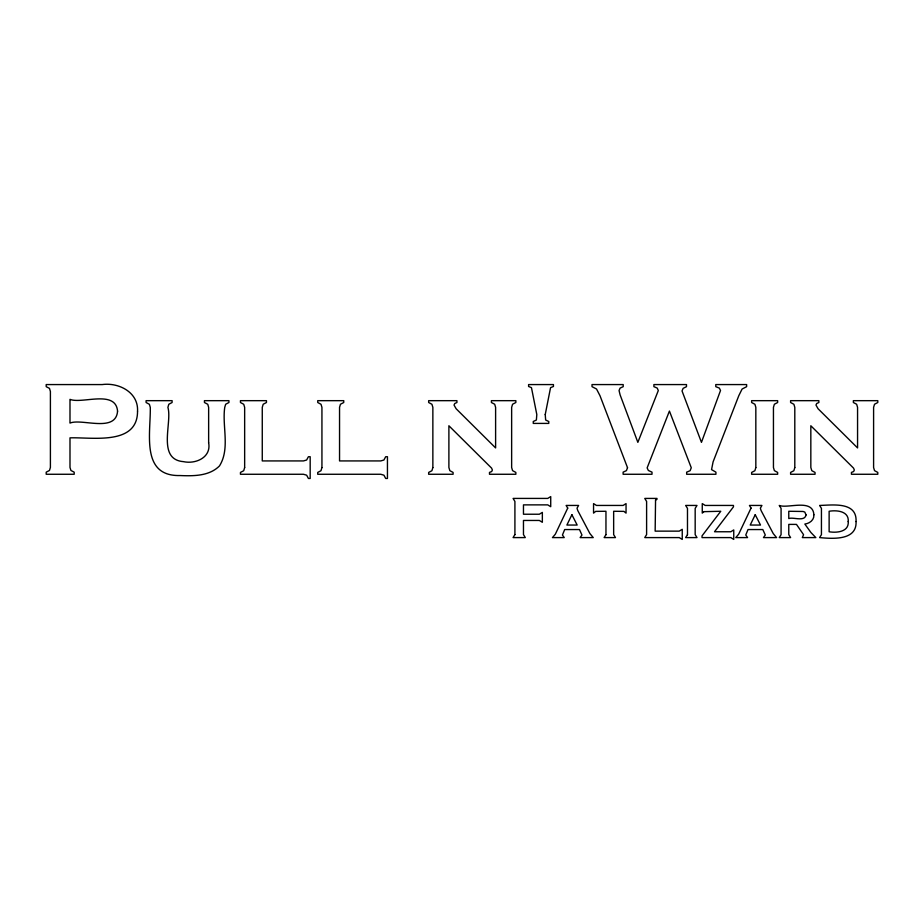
<?xml version="1.0" encoding="UTF-8"?>
<svg xmlns="http://www.w3.org/2000/svg" width="924" height="924" viewBox="0 0 924 924"><rect width="100%" height="100%" fill="white"/><g stroke="black" fill="none" stroke-linecap="round" stroke-linejoin="round"><path stroke-width="1.39" d="M208.639 442.792C211.481 457.438 195.669 464.31 183.541 461.654C156.606 459.563 172.453 422.58 167.902 407.368L168.803 404.25L172.107 402.506L172.107 400.669L146.084 400.669L146.084 402.506L149.365 404.285L150.289 407.368C150.774 433.541 140.61 476.472 180.076 475.548C193.566 476.103 209.286 476.172 219.485 465.927C230.295 448.637 221.979 426.334 224.74 407.368L225.664 404.25L228.944 402.506L228.944 400.669L204.435 400.669L204.435 402.506L207.761 404.285L208.639 407.368L208.639 442.792M137.537 411.18C137.641 445.922 91.615 437.029 69.993 437.861L69.993 467.44L70.94 470.489L74.197 472.164L74.197 474.266L46.2 474.266L46.2 472.164L49.48 470.455L50.404 467.44L50.404 391.476L49.48 388.38L46.2 386.671L46.2 384.569L102.183 384.569C118.803 382.293 138.554 392.319 137.537 411.18M848.22 521.517C849.156 531.947 836.59 533.056 829.128 531.762L829.128 511.272C836.613 509.933 849.144 511.076 848.22 521.517M813.882 514.772C814.333 519.958 809.586 523.515 804.839 524.047L810.926 532.524L815.834 537.595L802.321 537.595L803.58 534.707L796.465 524.393L788.773 524.393L788.773 534.638L790.609 537.595L779.244 537.595L781.08 534.661L781.08 508.373L779.244 505.44C787.675 508.881 812.935 498.244 813.882 514.772M856.051 521.517C857.056 540.91 832.062 538.715 819.6 537.595L821.436 534.661L821.436 508.373L819.6 505.44C832.212 505.162 857.102 501.282 856.051 521.517M545.229 414.541L545.657 420.027L548.775 421.506L548.775 423.411L533.264 423.411L533.264 421.506L536.382 420.027L536.809 414.541L531.462 387.664L528.597 386.475L528.597 384.569L553.441 384.569L553.441 386.475L550.554 387.664L545.229 414.541M806.051 514.922C804.689 522.141 793.219 516.782 788.773 518.56L788.773 511.272L803.072 511.469L804.804 512.081L806.051 514.922M117.567 411.18C115.835 433.102 81.809 418.168 69.993 423.077L69.993 399.353C81.82 404.273 115.731 389.351 117.567 411.18M244.652 467.567L243.705 470.72L240.448 472.43L240.448 474.266L303.465 474.266L306.653 475.19L308.397 478.47L310.175 478.47L310.175 456.722L308.397 456.722L306.618 460.025L303.465 460.926L262.266 460.926L262.266 407.368L263.19 404.25L266.47 402.506L266.47 400.669L240.448 400.669L240.448 402.506L243.728 404.285L244.652 407.368L244.652 467.567M321.933 467.567L320.974 470.72L317.729 472.43L317.729 474.266L380.746 474.266L383.934 475.19L385.678 478.47L387.445 478.47L387.445 456.722L385.678 456.722L383.899 460.025L380.746 460.926L339.547 460.926L339.547 407.368L340.459 404.25L343.751 402.506L343.751 400.669L317.729 400.669L317.729 402.506L321.009 404.285L321.933 407.368L321.933 467.567M432.859 467.567L431.901 470.72L428.655 472.43L428.655 474.266L453.095 474.266L453.095 472.43L449.838 470.663L448.891 467.509L448.891 425.768L491.591 468.122L492.388 470.016L491.66 471.529L489.489 472.43L489.489 474.266L515.858 474.266L515.858 472.43L512.566 470.628L511.642 467.509L511.642 407.368L512.566 404.25L515.858 402.506L515.858 400.669L491.406 400.669L491.406 402.506L494.698 404.25L495.611 407.368L495.611 447.921L456.133 408.755L454.031 405.07L454.747 403.511L456.918 402.506L456.918 400.669L428.655 400.669L428.655 402.506L431.935 404.285L432.859 407.368L432.859 467.567M605.959 534.661L604.123 537.595L615.488 537.595L613.651 534.638L613.651 511.272L623.931 511.376L626.045 513.109L626.045 503.603L623.123 505.44L596.454 505.44L593.554 503.603L593.554 513.109L595.68 511.376L605.959 511.272L605.959 534.661M687.479 534.661L685.643 537.595L697.008 537.595L695.171 534.638L695.171 508.373L697.008 505.44L685.643 505.44L687.479 508.373L687.479 534.661M755.832 467.567L754.885 470.72L751.628 472.43L751.628 474.266L777.65 474.266L777.65 472.43L774.37 470.628L773.446 467.509L773.446 407.368L774.37 404.25L777.65 402.506L777.65 400.669L751.628 400.669L751.628 402.506L754.92 404.285L755.832 407.368L755.832 467.567M794.802 467.567L793.855 470.72L790.597 472.43L790.597 474.266L815.049 474.266L815.049 472.43L811.792 470.663L810.833 467.509L810.833 425.768L853.545 468.122L854.33 470.016L853.614 471.529L851.443 472.43L851.443 474.266L877.8 474.266L877.8 472.43L874.52 470.628L873.596 467.509L873.596 407.368L874.52 404.25L877.8 402.506L877.8 400.669L853.36 400.669L853.36 402.506L856.64 404.25L857.564 407.368L857.564 447.921L818.075 408.755L815.973 405.07L816.701 403.511L818.86 402.506L818.86 400.669L790.597 400.669L790.597 402.506L793.889 404.285L794.802 407.368L794.802 467.567M567.729 508.084L555.324 534.211L552.46 537.595L564.264 537.595L562.427 535.042L564.691 529.556L579.487 529.556L581.97 535.042L580.11 537.595L593.243 537.595L589.916 533.575L577.743 510.522L577.026 508.2L578.609 505.44L566.112 505.44L567.729 508.084M751.05 508.084L738.657 534.211L735.781 537.595L747.597 537.595L745.76 535.042L748.024 529.556L762.808 529.556L765.303 535.042L763.443 537.595L776.576 537.595L773.238 533.575L761.076 510.522L760.348 508.2L761.93 505.44L749.445 505.44L751.05 508.084M627.523 467.694L626.426 470.616L623.123 472.164L623.123 474.266L652.009 474.266L652.009 472.164L648.359 470.478L647.135 467.891L669.426 411.065L691.268 467.763L690.113 470.709L686.659 472.164L686.659 474.266L715.927 474.266L715.927 472.164L711.549 469.611L713.097 461.85L738.807 395.68L742.099 389.039L746.638 386.671L746.638 384.569L715.788 384.569L715.788 386.671L719.334 388.092L720.524 390.482L701.455 442.353L682.028 390.944L683.148 388.334L686.497 386.671L686.497 384.569L653.903 384.569L653.903 386.671L657.207 388.068L658.304 390.552L637.849 442.353L620.108 394.883L619.057 390.552L620.096 388.103L623.192 386.671L623.192 384.569L592.018 384.569L592.018 386.671L596.523 389.004L599.976 395.68L627.523 467.694M655.555 500.057L655.151 531.138L679.232 531.138L682.247 529.302L682.247 539.431L679.232 537.595L644.767 537.595L646.604 534.58L646.604 501.432L644.767 498.417L656.987 498.417L656.987 499.33L655.555 500.057M514.911 534.58L513.074 537.595L525.306 537.595L523.469 534.58L523.469 520.455L539.339 520.455L542.353 522.291L542.353 512.393L539.339 514.229L523.469 514.229L523.469 504.874L547.747 504.874L550.727 506.71L550.727 496.581L547.747 498.417L513.074 498.417L514.911 501.432L514.911 534.58M571.898 514.714L566.886 525.051L577.165 525.051L571.898 514.714M755.231 514.714L750.219 525.051L760.498 525.051L755.231 514.714M703.811 511.665L702.263 513.109L702.263 503.603L705.185 505.44L733.46 505.44L733.46 506.849L714.506 531.762L730.815 531.762L733.748 529.926L733.748 539.431L730.849 537.595L702.032 537.595L702.032 535.874L720.755 511.272L703.811 511.665"/></g></svg>
